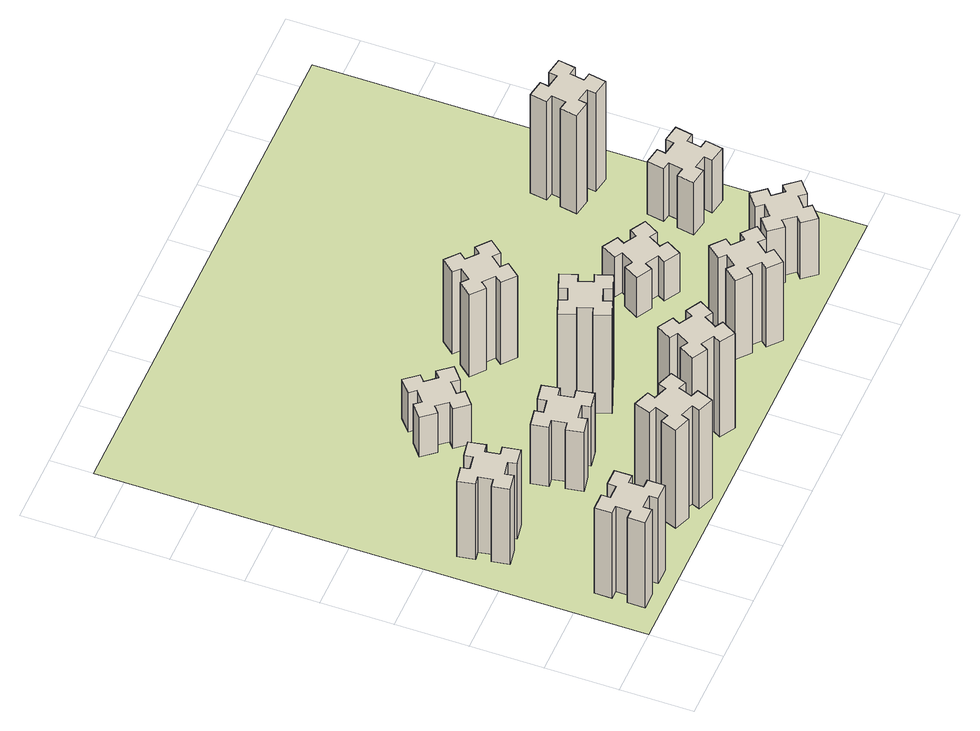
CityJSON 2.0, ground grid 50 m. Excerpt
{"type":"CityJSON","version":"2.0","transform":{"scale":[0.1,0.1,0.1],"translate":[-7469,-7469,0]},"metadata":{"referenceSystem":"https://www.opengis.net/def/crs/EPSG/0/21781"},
"CityObjects":{
"building1":{"type":"Building","attributes":{"class":"1000","function":"1000","usage":"1000","yearOfConstruction":2016,"roofType":"1000","measuredHeight":78,"storeysAboveGround":30,"storeysBelowGround":0},"geometry":[{"type":"Solid","lod":"1","boundaries":[[[[0,1,2,3,4,5,6,7,8,9,10,11,12,13,14,15,16,17,18,19]],[[17,16,20,21]],[[16,15,22,20]],[[15,14,23,22]],[[14,13,24,23]],[[13,12,25,24]],[[12,11,26,25]],[[11,10,27,26]],[[10,9,28,27]],[[9,8,29,28]],[[8,7,30,29]],[[7,6,31,30]],[[6,5,32,31]],[[5,4,33,32]],[[4,3,34,33]],[[3,2,35,34]],[[2,1,36,35]],[[1,0,37,36]],[[0,19,38,37]],[[19,18,39,38]],[[18,17,21,39]],[[24,25,26,27,28,29,30,31,32,33,34,35,36,37,38,39,21,20,22,23]]]]}]},
"building2":{"type":"Building","attributes":{"class":"1000","function":"1000","usage":"1000","yearOfConstruction":2016,"roofType":"1000","measuredHeight":69,"storeysAboveGround":30,"storeysBelowGround":0},"geometry":[{"type":"Solid","lod":"1","boundaries":[[[[40,41,42,43,44,45,46,47,48,49,50,51,52,53,54,55,56,57,58,59]],[[57,56,60,61]],[[56,55,62,60]],[[55,54,63,62]],[[54,53,64,63]],[[53,52,65,64]],[[52,51,66,65]],[[51,50,67,66]],[[50,49,68,67]],[[49,48,69,68]],[[48,47,70,69]],[[47,46,71,70]],[[46,45,72,71]],[[45,44,73,72]],[[44,43,74,73]],[[43,42,75,74]],[[42,41,76,75]],[[41,40,77,76]],[[40,59,78,77]],[[59,58,79,78]],[[58,57,61,79]],[[64,65,66,67,68,69,70,71,72,73,74,75,76,77,78,79,61,60,62,63]]]]}]},
"building3":{"type":"Building","attributes":{"class":"1000","function":"1000","usage":"1000","yearOfConstruction":2016,"roofType":"1000","measuredHeight":90,"storeysAboveGround":30,"storeysBelowGround":0},"geometry":[{"type":"Solid","lod":"1","boundaries":[[[[80,81,82,83,84,85,86,87,88,89,90,91,92,93,94,95,96,97,98,99]],[[97,96,100,101]],[[96,95,102,100]],[[95,94,103,102]],[[94,93,104,103]],[[93,92,105,104]],[[92,91,106,105]],[[91,90,107,106]],[[90,89,108,107]],[[89,88,109,108]],[[88,87,110,109]],[[87,86,111,110]],[[86,85,112,111]],[[85,84,113,112]],[[84,83,114,113]],[[83,82,115,114]],[[82,81,116,115]],[[81,80,117,116]],[[80,99,118,117]],[[99,98,119,118]],[[98,97,101,119]],[[104,105,106,107,108,109,110,111,112,113,114,115,116,117,118,119,101,100,102,103]]]]}]},
"building4":{"type":"Building","attributes":{"class":"1000","function":"1000","usage":"1000","yearOfConstruction":2016,"roofType":"1000","measuredHeight":54,"storeysAboveGround":30,"storeysBelowGround":0},"geometry":[{"type":"Solid","lod":"1","boundaries":[[[[120,121,122,123,124,125,126,127,128,129,130,131,132,133,134,135,136,137,138,139]],[[137,136,140,141]],[[136,135,142,140]],[[135,134,143,142]],[[134,133,144,143]],[[133,132,145,144]],[[132,131,146,145]],[[131,130,147,146]],[[130,129,148,147]],[[129,128,149,148]],[[128,127,150,149]],[[127,126,151,150]],[[126,125,152,151]],[[125,124,153,152]],[[124,123,154,153]],[[123,122,155,154]],[[122,121,156,155]],[[121,120,157,156]],[[120,139,158,157]],[[139,138,159,158]],[[138,137,141,159]],[[144,145,146,147,148,149,150,151,152,153,154,155,156,157,158,159,141,140,142,143]]]]}]},
"building5":{"type":"Building","attributes":{"class":"1000","function":"1000","usage":"1000","yearOfConstruction":2016,"roofType":"1000","measuredHeight":36,"storeysAboveGround":30,"storeysBelowGround":0},"geometry":[{"type":"Solid","lod":"1","boundaries":[[[[160,161,162,163,164,165,166,167,168,169,170,171,172,173,174,175,176,177,178,179]],[[177,176,180,181]],[[176,175,182,180]],[[175,174,183,182]],[[174,173,184,183]],[[173,172,185,184]],[[172,171,186,185]],[[171,170,187,186]],[[170,169,188,187]],[[169,168,189,188]],[[168,167,190,189]],[[167,166,191,190]],[[166,165,192,191]],[[165,164,193,192]],[[164,163,194,193]],[[163,162,195,194]],[[162,161,196,195]],[[161,160,197,196]],[[160,179,198,197]],[[179,178,199,198]],[[178,177,181,199]],[[184,185,186,187,188,189,190,191,192,193,194,195,196,197,198,199,181,180,182,183]]]]}]},
"building6":{"type":"Building","attributes":{"class":"1000","function":"1000","usage":"1000","yearOfConstruction":2016,"roofType":"1000","measuredHeight":87,"storeysAboveGround":30,"storeysBelowGround":0},"geometry":[{"type":"Solid","lod":"1","boundaries":[[[[200,201,202,203,204,205,206,207,208,209,210,211,212,213,214,215,216,217,218,219]],[[217,216,220,221]],[[216,215,222,220]],[[215,214,223,222]],[[214,213,224,223]],[[213,212,225,224]],[[212,211,226,225]],[[211,210,227,226]],[[210,209,228,227]],[[209,208,229,228]],[[208,207,230,229]],[[207,206,231,230]],[[206,205,232,231]],[[205,204,233,232]],[[204,203,234,233]],[[203,202,235,234]],[[202,201,236,235]],[[201,200,237,236]],[[200,219,238,237]],[[219,218,239,238]],[[218,217,221,239]],[[224,225,226,227,228,229,230,231,232,233,234,235,236,237,238,239,221,220,222,223]]]]}]},
"building7":{"type":"Building","attributes":{"class":"1000","function":"1000","usage":"1000","yearOfConstruction":2016,"roofType":"1000","measuredHeight":90,"storeysAboveGround":30,"storeysBelowGround":0},"geometry":[{"type":"Solid","lod":"1","boundaries":[[[[240,241,242,243,244,245,246,247,248,249,250,251,252,253,254,255,256,257,258,259]],[[257,256,260,261]],[[256,255,262,260]],[[255,254,263,262]],[[254,253,264,263]],[[253,252,265,264]],[[252,251,266,265]],[[251,250,267,266]],[[250,249,268,267]],[[249,248,269,268]],[[248,247,270,269]],[[247,246,271,270]],[[246,245,272,271]],[[245,244,273,272]],[[244,243,274,273]],[[243,242,275,274]],[[242,241,276,275]],[[241,240,277,276]],[[240,259,278,277]],[[259,258,279,278]],[[258,257,261,279]],[[264,265,266,267,268,269,270,271,272,273,274,275,276,277,278,279,261,260,262,263]]]]}]},
"building8":{"type":"Building","attributes":{"class":"1000","function":"1000","usage":"1000","yearOfConstruction":2016,"roofType":"1000","measuredHeight":75,"storeysAboveGround":30,"storeysBelowGround":0},"geometry":[{"type":"Solid","lod":"1","boundaries":[[[[280,281,282,283,284,285,286,287,288,289,290,291,292,293,294,295,296,297,298,299]],[[297,296,300,301]],[[296,295,302,300]],[[295,294,303,302]],[[294,293,304,303]],[[293,292,305,304]],[[292,291,306,305]],[[291,290,307,306]],[[290,289,308,307]],[[289,288,309,308]],[[288,287,310,309]],[[287,286,311,310]],[[286,285,312,311]],[[285,284,313,312]],[[284,283,314,313]],[[283,282,315,314]],[[282,281,316,315]],[[281,280,317,316]],[[280,299,318,317]],[[299,298,319,318]],[[298,297,301,319]],[[304,305,306,307,308,309,310,311,312,313,314,315,316,317,318,319,301,300,302,303]]]]}]},
"building9":{"type":"Building","attributes":{"class":"1000","function":"1000","usage":"1000","yearOfConstruction":2016,"roofType":"1000","measuredHeight":72,"storeysAboveGround":30,"storeysBelowGround":0},"geometry":[{"type":"Solid","lod":"1","boundaries":[[[[320,321,322,323,324,325,326,327,328,329,330,331,332,333,334,335,336,337,338,339]],[[337,336,340,341]],[[336,335,342,340]],[[335,334,343,342]],[[334,333,344,343]],[[333,332,345,344]],[[332,331,346,345]],[[331,330,347,346]],[[330,329,348,347]],[[329,328,349,348]],[[328,327,350,349]],[[327,326,351,350]],[[326,325,352,351]],[[325,324,353,352]],[[324,323,354,353]],[[323,322,355,354]],[[322,321,356,355]],[[321,320,357,356]],[[320,339,358,357]],[[339,338,359,358]],[[338,337,341,359]],[[344,345,346,347,348,349,350,351,352,353,354,355,356,357,358,359,341,340,342,343]]]]}]},
"building10":{"type":"Building","attributes":{"class":"1000","function":"1000","usage":"1000","yearOfConstruction":2016,"roofType":"1000","measuredHeight":36,"storeysAboveGround":30,"storeysBelowGround":0},"geometry":[{"type":"Solid","lod":"1","boundaries":[[[[360,361,362,363,364,365,366,367,368,369,370,371,372,373,374,375,376,377,378,379]],[[377,376,380,381]],[[376,375,382,380]],[[375,374,383,382]],[[374,373,384,383]],[[373,372,385,384]],[[372,371,386,385]],[[371,370,387,386]],[[370,369,388,387]],[[369,368,389,388]],[[368,367,390,389]],[[367,366,391,390]],[[366,365,392,391]],[[365,364,393,392]],[[364,363,394,393]],[[363,362,395,394]],[[362,361,396,395]],[[361,360,397,396]],[[360,379,398,397]],[[379,378,399,398]],[[378,377,381,399]],[[384,385,386,387,388,389,390,391,392,393,394,395,396,397,398,399,381,380,382,383]]]]}]},
"building11":{"type":"Building","attributes":{"class":"1000","function":"1000","usage":"1000","yearOfConstruction":2016,"roofType":"1000","measuredHeight":51,"storeysAboveGround":30,"storeysBelowGround":0},"geometry":[{"type":"Solid","lod":"1","boundaries":[[[[400,401,402,403,404,405,406,407,408,409,410,411,412,413,414,415,416,417,418,419]],[[417,416,420,421]],[[416,415,422,420]],[[415,414,423,422]],[[414,413,424,423]],[[413,412,425,424]],[[412,411,426,425]],[[411,410,427,426]],[[410,409,428,427]],[[409,408,429,428]],[[408,407,430,429]],[[407,406,431,430]],[[406,405,432,431]],[[405,404,433,432]],[[404,403,434,433]],[[403,402,435,434]],[[402,401,436,435]],[[401,400,437,436]],[[400,419,438,437]],[[419,418,439,438]],[[418,417,421,439]],[[424,425,426,427,428,429,430,431,432,433,434,435,436,437,438,439,421,420,422,423]]]]}]},
"building12":{"type":"Building","attributes":{"class":"1000","function":"1000","usage":"1000","yearOfConstruction":2016,"roofType":"1000","measuredHeight":48,"storeysAboveGround":30,"storeysBelowGround":0},"geometry":[{"type":"Solid","lod":"1","boundaries":[[[[440,441,442,443,444,445,446,447,448,449,450,451,452,453,454,455,456,457,458,459]],[[457,456,460,461]],[[456,455,462,460]],[[455,454,463,462]],[[454,453,464,463]],[[453,452,465,464]],[[452,451,466,465]],[[451,450,467,466]],[[450,449,468,467]],[[449,448,469,468]],[[448,447,470,469]],[[447,446,471,470]],[[446,445,472,471]],[[445,444,473,472]],[[444,443,474,473]],[[443,442,475,474]],[[442,441,476,475]],[[441,440,477,476]],[[440,459,478,477]],[[459,458,479,478]],[[458,457,461,479]],[[464,465,466,467,468,469,470,471,472,473,474,475,476,477,478,479,461,460,462,463]]]]}]},
"building13":{"type":"Building","attributes":{"class":"1000","function":"1000","usage":"1000","yearOfConstruction":2016,"roofType":"1000","measuredHeight":90,"storeysAboveGround":30,"storeysBelowGround":0},"geometry":[{"type":"Solid","lod":"1","boundaries":[[[[480,481,482,483,484,485,486,487,488,489,490,491,492,493,494,495,496,497,498,499]],[[497,496,500,501]],[[496,495,502,500]],[[495,494,503,502]],[[494,493,504,503]],[[493,492,505,504]],[[492,491,506,505]],[[491,490,507,506]],[[490,489,508,507]],[[489,488,509,508]],[[488,487,510,509]],[[487,486,511,510]],[[486,485,512,511]],[[485,484,513,512]],[[484,483,514,513]],[[483,482,515,514]],[[482,481,516,515]],[[481,480,517,516]],[[480,499,518,517]],[[499,498,519,518]],[[498,497,501,519]],[[504,505,506,507,508,509,510,511,512,513,514,515,516,517,518,519,501,500,502,503]]]]}]},
"landuse1":{"type":"LandUse","attributes":{"name":"plot1","function":"1010"},"geometry":[{"type":"MultiSurface","lod":"1","boundaries":[[[520,521,522,523]]]}]}
},
"vertices":[
[265,325,0],[265,225,0],[205,225,0],[205,105,0],[325,105,0],[325,165,0],[425,165,0],[425,105,0],[545,105,0],[545,225,0],[485,225,0],[485,325,0],[545,325,0],[545,445,0],[425,445,0],[425,385,0],[325,385,0],[325,445,0],[205,445,0],[205,325,0],[325,385,780],[325,445,780],[425,385,780],[425,445,780],[545,445,780],[545,325,780],[485,325,780],[485,225,780],[545,225,780],[545,105,780],[425,105,780],[425,165,780],[325,165,780],[325,105,780],[205,105,780],[205,225,780],[265,225,780],[265,325,780],[205,325,780],[205,445,780],
[492,1185,0],[475,1284,0],[534,1294,0],[513,1412,0],[395,1391,0],[405,1332,0],[307,1315,0],[297,1374,0],[178,1353,0],[199,1235,0],[258,1245,0],[276,1147,0],[217,1137,0],[237,1018,0],[356,1039,0],[345,1098,0],[444,1116,0],[454,1057,0],[572,1077,0],[551,1196,0],[444,1116,690],[454,1057,690],[345,1098,690],[356,1039,690],[237,1018,690],[217,1137,690],[276,1147,690],[258,1245,690],[199,1235,690],[178,1353,690],[297,1374,690],[307,1315,690],[405,1332,690],[395,1391,690],[513,1412,690],[534,1294,690],[475,1284,690],[492,1185,690],[551,1196,690],[572,1077,690],
[1029,360,0],[995,266,0],[939,287,0],[897,174,0],[1010,133,0],[1031,189,0],[1125,155,0],[1104,99,0],[1217,57,0],[1258,170,0],[1202,191,0],[1236,285,0],[1292,264,0],[1333,377,0],[1220,418,0],[1200,362,0],[1106,396,0],[1127,452,0],[1014,493,0],[973,380,0],[1106,396,900],[1127,452,900],[1200,362,900],[1220,418,900],[1333,377,900],[1292,264,900],[1236,285,900],[1202,191,900],[1258,170,900],[1217,57,900],[1104,99,900],[1125,155,900],[1031,189,900],[1010,133,900],[897,174,900],[939,287,900],[995,266,900],[1029,360,900],[973,380,900],[1014,493,900],
[1232,985,0],[1215,1084,0],[1274,1094,0],[1253,1212,0],[1135,1191,0],[1145,1132,0],[1047,1115,0],[1037,1174,0],[918,1153,0],[939,1035,0],[998,1045,0],[1016,947,0],[957,937,0],[977,818,0],[1096,839,0],[1085,898,0],[1184,916,0],[1194,857,0],[1312,877,0],[1291,996,0],[1184,916,540],[1194,857,540],[1085,898,540],[1096,839,540],[977,818,540],[957,937,540],[1016,947,540],[998,1045,540],[939,1035,540],[918,1153,540],[1037,1174,540],[1047,1115,540],[1145,1132,540],[1135,1191,540],[1253,1212,540],[1274,1094,540],[1215,1084,540],[1232,985,540],[1291,996,540],[1312,877,540],
[1083,1972,0],[1006,1907,0],[968,1953,0],[876,1876,0],[953,1784,0],[999,1823,0],[1063,1746,0],[1017,1708,0],[1094,1616,0],[1186,1693,0],[1148,1739,0],[1224,1803,0],[1263,1757,0],[1355,1834,0],[1278,1926,0],[1232,1888,0],[1167,1964,0],[1213,2003,0],[1136,2095,0],[1044,2018,0],[1167,1964,360],[1213,2003,360],[1232,1888,360],[1278,1926,360],[1355,1834,360],[1263,1757,360],[1224,1803,360],[1148,1739,360],[1186,1693,360],[1094,1616,360],[1017,1708,360],[1063,1746,360],[999,1823,360],[953,1784,360],[876,1876,360],[968,1953,360],[1006,1907,360],[1083,1972,360],[1044,2018,360],[1136,2095,360],
[1657,305,0],[1744,255,0],[1714,203,0],[1818,143,0],[1878,247,0],[1826,277,0],[1876,364,0],[1928,334,0],[1988,438,0],[1884,498,0],[1854,446,0],[1767,496,0],[1797,548,0],[1693,608,0],[1633,504,0],[1685,474,0],[1635,387,0],[1583,417,0],[1523,313,0],[1627,253,0],[1635,387,870],[1583,417,870],[1685,474,870],[1633,504,870],[1693,608,870],[1797,548,870],[1767,496,870],[1854,446,870],[1884,498,870],[1988,438,870],[1928,334,870],[1876,364,870],[1826,277,870],[1878,247,870],[1818,143,870],[1714,203,870],[1744,255,870],[1657,305,870],[1627,253,870],[1523,313,870],
[1746,995,0],[1840,1029,0],[1860,973,0],[1973,1014,0],[1932,1127,0],[1876,1106,0],[1842,1200,0],[1898,1220,0],[1857,1333,0],[1744,1292,0],[1765,1236,0],[1671,1202,0],[1650,1258,0],[1537,1217,0],[1579,1104,0],[1635,1125,0],[1669,1031,0],[1613,1010,0],[1654,897,0],[1767,939,0],[1669,1031,900],[1613,1010,900],[1635,1125,900],[1579,1104,900],[1537,1217,900],[1650,1258,900],[1671,1202,900],[1765,1236,900],[1744,1292,900],[1857,1333,900],[1898,1220,900],[1842,1200,900],[1876,1106,900],[1932,1127,900],[1973,1014,900],[1860,973,900],[1840,1029,900],[1746,995,900],[1767,939,900],[1654,897,900],
[1964,1907,0],[1888,1972,0],[1926,2018,0],[1834,2095,0],[1757,2003,0],[1803,1964,0],[1739,1888,0],[1693,1926,0],[1616,1834,0],[1708,1757,0],[1746,1803,0],[1823,1739,0],[1784,1693,0],[1876,1616,0],[1953,1708,0],[1907,1746,0],[1972,1823,0],[2018,1784,0],[2095,1876,0],[2003,1953,0],[1972,1823,750],[2018,1784,750],[1907,1746,750],[1953,1708,750],[1876,1616,750],[1784,1693,750],[1823,1739,750],[1746,1803,750],[1708,1757,750],[1616,1834,750],[1693,1926,750],[1739,1888,750],[1803,1964,750],[1757,2003,750],[1834,2095,750],[1926,2018,750],[1888,1972,750],[1964,1907,750],[2003,1953,750],[2095,1876,750],
[2486,323,0],[2563,259,0],[2524,213,0],[2616,136,0],[2693,228,0],[2647,266,0],[2712,343,0],[2758,304,0],[2835,396,0],[2743,473,0],[2704,427,0],[2628,492,0],[2666,538,0],[2574,615,0],[2497,523,0],[2543,484,0],[2479,408,0],[2433,446,0],[2356,354,0],[2448,277,0],[2479,408,720],[2433,446,720],[2543,484,720],[2497,523,720],[2574,615,720],[2666,538,720],[2628,492,720],[2704,427,720],[2743,473,720],[2835,396,720],[2758,304,720],[2712,343,720],[2647,266,720],[2693,228,720],[2616,136,720],[2524,213,720],[2563,259,720],[2486,323,720],[2448,277,720],[2356,354,720],
[2794,1186,0],[2707,1236,0],[2737,1288,0],[2633,1348,0],[2573,1244,0],[2625,1214,0],[2575,1127,0],[2523,1157,0],[2463,1053,0],[2567,993,0],[2597,1045,0],[2684,995,0],[2654,943,0],[2758,883,0],[2818,987,0],[2766,1017,0],[2816,1104,0],[2868,1074,0],[2928,1178,0],[2824,1238,0],[2816,1104,360],[2868,1074,360],[2766,1017,360],[2818,987,360],[2758,883,360],[2654,943,360],[2684,995,360],[2597,1045,360],[2567,993,360],[2463,1053,360],[2523,1157,360],[2575,1127,360],[2625,1214,360],[2573,1244,360],[2633,1348,360],[2737,1288,360],[2707,1236,360],[2794,1186,360],[2824,1238,360],[2928,1178,360],
[3268,259,0],[3344,323,0],[3383,277,0],[3475,354,0],[3398,446,0],[3352,408,0],[3287,484,0],[3333,523,0],[3256,615,0],[3164,538,0],[3203,492,0],[3126,427,0],[3088,473,0],[2996,396,0],[3073,304,0],[3119,343,0],[3183,266,0],[3137,228,0],[3214,136,0],[3306,213,0],[3183,266,510],[3137,228,510],[3119,343,510],[3073,304,510],[2996,396,510],[3088,473,510],[3126,427,510],[3203,492,510],[3164,538,510],[3256,615,510],[3333,523,510],[3287,484,510],[3352,408,510],[3398,446,510],[3475,354,510],[3383,277,510],[3344,323,510],[3268,259,510],[3306,213,510],[3214,136,510],
[3504,1215,0],[3405,1232,0],[3416,1291,0],[3297,1312,0],[3277,1194,0],[3336,1184,0],[3318,1085,0],[3259,1096,0],[3238,977,0],[3357,957,0],[3367,1016,0],[3465,998,0],[3455,939,0],[3573,918,0],[3594,1037,0],[3535,1047,0],[3552,1145,0],[3611,1135,0],[3632,1253,0],[3514,1274,0],[3552,1145,480],[3611,1135,480],[3535,1047,480],[3594,1037,480],[3573,918,480],[3455,939,480],[3465,998,480],[3367,1016,480],[3357,957,480],[3238,977,480],[3259,1096,480],[3318,1085,480],[3336,1184,480],[3277,1194,480],[3297,1312,480],[3416,1291,480],[3405,1232,480],[3504,1215,480],[3514,1274,480],[3632,1253,480],
[3435,1787,0],[3452,1885,0],[3511,1875,0],[3532,1993,0],[3414,2014,0],[3404,1955,0],[3305,1972,0],[3316,2031,0],[3197,2052,0],[3177,1934,0],[3236,1924,0],[3218,1825,0],[3159,1836,0],[3138,1717,0],[3257,1697,0],[3267,1756,0],[3365,1738,0],[3355,1679,0],[3473,1658,0],[3494,1777,0],[3365,1738,900],[3355,1679,900],[3267,1756,900],[3257,1697,900],[3138,1717,900],[3159,1836,900],[3218,1825,900],[3236,1924,900],[3177,1934,900],[3197,2052,900],[3316,2031,900],[3305,1972,900],[3404,1955,900],[3414,2014,900],[3532,1993,900],[3511,1875,900],[3452,1885,900],[3435,1787,900],[3494,1777,900],[3473,1658,900],
[5,3705,0],[3705,3705,0],[3705,5,0],[5,5,0]
]}
